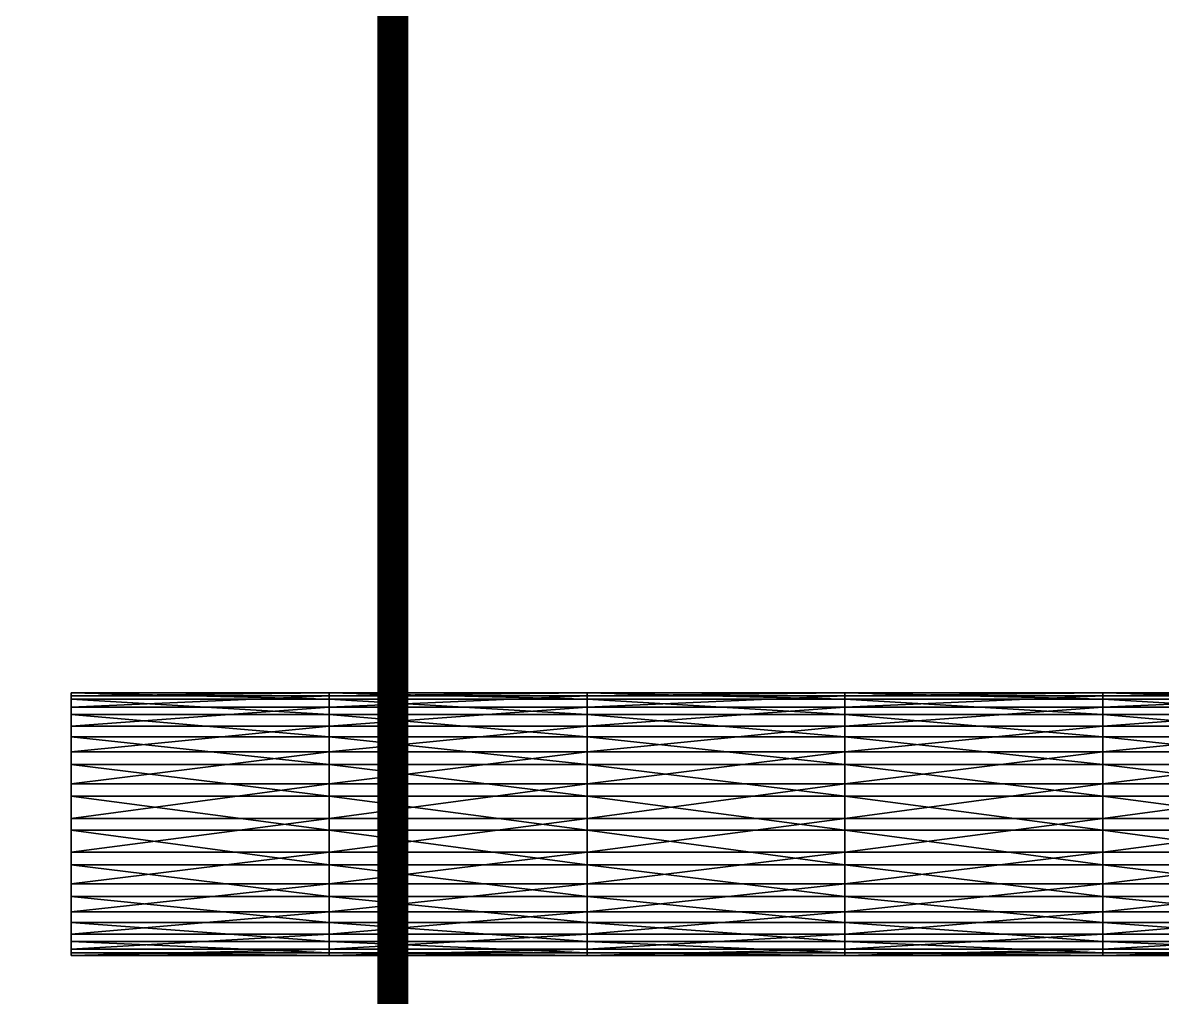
# Model space of a CAD drawing. Extents: x -41.6 to 42.5, y -37.8 to 42.9.
# Drawn here: x 19.23 to 30.28, y 20.46 to 29.91 of the extents above; entities that cross this region are included whole.
import ezdxf

# ---------------------------------------------------------------- set-up
doc = ezdxf.new("R2010")
doc.units = 0
doc.layers.add('VASSCRM', color=2, linetype='CONTINUOUS')
doc.layers.add('VASSREV', color=1, linetype='CONTINUOUS')

msp = doc.modelspace()

# ---------------------------------------------------------------- linework, layer by layer
at = {"layer": 'VASSREV', "color": 0, "extrusion": (0, 0, -1), "const_width": 0.3}
msp.add_lwpolyline([(-25.796, 35.646, -1.00363), (-22.82, 35.635), (-22.82, -35.1, -0.996383), (-25.796, -35.11, 0.737191)], format="xyb", dxfattribs=at)
at = {"layer": 'VASSREV', "color": 0, "extrusion": (0, -0.309017, -0.951057), "const_width": 0.3}
msp.add_lwpolyline([(40.909, -10.841, 1.00363), (40.899, -7.864), (-39.949, -7.864, 0.996383), (-39.96, -10.841, -0.645004)], format="xyb", dxfattribs=at)

# ---------------------------------------------------------------- meshes
at = {"layer": 'VASSCRM', "color": 0}
mesh = msp.add_polyface(dxfattribs=at)
corners = [(22.203, 20.922, 37.423), (22.203, 20.861, 37.087), (19.703, 20.861, 37.087), (19.703, 20.922, 37.423), (22.203, 20.889, 36.757), (19.703, 20.889, 36.757), (22.203, 20.999, 36.45), (19.703, 20.999, 36.45), (22.203, 21.183, 36.181), (19.703, 21.183, 36.181), (22.203, 21.433, 35.964), (19.703, 21.433, 35.964), (22.203, 21.741, 35.816), (19.703, 21.741, 35.816), (22.203, 22.077, 35.755), (19.703, 22.077, 35.755), (22.203, 22.406, 35.783), (19.703, 22.406, 35.783), (22.203, 22.713, 35.893), (19.703, 22.713, 35.893), (22.203, 22.982, 36.077), (19.703, 22.982, 36.077), (19.703, 23.199, 36.327), (22.203, 23.199, 36.327), (19.703, 23.347, 36.635), (22.203, 23.347, 36.635), (19.703, 23.408, 36.971), (22.203, 23.408, 36.971), (19.703, 23.38, 37.3), (22.203, 23.38, 37.3), (19.703, 23.27, 37.607), (22.203, 23.27, 37.607), (19.703, 23.086, 37.877), (22.203, 23.086, 37.877), (19.703, 22.836, 38.093), (22.203, 22.836, 38.093), (19.703, 22.528, 38.241), (22.203, 22.528, 38.241), (19.703, 22.192, 38.302), (22.203, 22.192, 38.302), (19.703, 21.863, 38.274), (22.203, 21.863, 38.274), (19.703, 21.556, 38.164), (22.203, 21.556, 38.164), (19.703, 21.286, 37.981), (22.203, 21.286, 37.981), (19.703, 21.07, 37.731), (22.203, 21.07, 37.731)]
mesh.append_faces([[corners[k] for k in face] for face in [(0, 1, 2), (0, 2, 3), (1, 4, 5), (1, 5, 2), (4, 6, 7), (4, 7, 5), (6, 8, 9), (6, 9, 7), (8, 10, 11), (8, 11, 9), (10, 12, 13), (10, 13, 11), (12, 14, 15), (12, 15, 13), (14, 16, 17), (14, 17, 15), (16, 18, 19), (16, 19, 17), (18, 20, 21), (18, 21, 19), (20, 22, 21), (23, 24, 22), (25, 26, 24), (27, 28, 26), (29, 30, 28), (31, 32, 30), (33, 34, 32), (35, 36, 34), (37, 38, 36), (39, 40, 38), (41, 42, 40), (43, 44, 42), (45, 46, 44), (47, 3, 46), (34, 36, 38), (32, 34, 38), (32, 38, 40), (32, 40, 42), (30, 32, 42), (30, 42, 44), (30, 44, 46), (30, 46, 3), (30, 3, 2), (30, 2, 5), (30, 5, 7), (28, 30, 7), (26, 28, 7), (24, 26, 7), (22, 24, 7), (21, 22, 7), (19, 21, 7), (17, 19, 7), (15, 17, 7), (13, 15, 7), (11, 13, 7), (9, 11, 7)]], dxfattribs={"color": 0})
mesh = msp.add_polyface(dxfattribs=at)
corners = [(24.703, 20.922, 37.423), (24.703, 20.861, 37.087), (22.203, 20.861, 37.087), (22.203, 20.922, 37.423), (24.703, 20.889, 36.757), (22.203, 20.889, 36.757), (24.703, 20.999, 36.45), (22.203, 20.999, 36.45), (24.703, 21.183, 36.181), (22.203, 21.183, 36.181), (24.703, 21.433, 35.964), (22.203, 21.433, 35.964), (24.703, 21.741, 35.816), (22.203, 21.741, 35.816), (24.703, 22.077, 35.755), (22.203, 22.077, 35.755), (24.703, 22.406, 35.783), (22.203, 22.406, 35.783), (24.703, 22.713, 35.893), (22.203, 22.713, 35.893), (24.703, 22.982, 36.077), (22.203, 22.982, 36.077), (24.703, 23.199, 36.327), (22.203, 23.199, 36.327), (24.703, 23.347, 36.635), (22.203, 23.347, 36.635), (24.703, 23.408, 36.971), (22.203, 23.408, 36.971), (24.703, 23.38, 37.3), (22.203, 23.38, 37.3), (24.703, 23.27, 37.607), (22.203, 23.27, 37.607), (24.703, 23.086, 37.877), (22.203, 23.086, 37.877), (24.703, 22.836, 38.093), (22.203, 22.836, 38.093), (24.703, 22.528, 38.241), (22.203, 22.528, 38.241), (24.703, 22.192, 38.302), (22.203, 22.192, 38.302), (22.203, 21.863, 38.274), (24.703, 21.863, 38.274), (22.203, 21.556, 38.164), (24.703, 21.556, 38.164), (22.203, 21.286, 37.981), (24.703, 21.286, 37.981), (22.203, 21.07, 37.731), (24.703, 21.07, 37.731), (19.703, 23.199, 36.327), (19.703, 23.347, 36.635), (19.703, 23.408, 36.971), (19.703, 23.38, 37.3), (19.703, 23.27, 37.607), (19.703, 23.086, 37.877), (19.703, 22.836, 38.093), (19.703, 22.528, 38.241), (19.703, 22.192, 38.302), (19.703, 21.863, 38.274), (19.703, 21.556, 38.164), (19.703, 21.286, 37.981), (19.703, 21.07, 37.731), (19.703, 20.922, 37.423)]
mesh.append_faces([[corners[k] for k in face] for face in [(0, 1, 2), (0, 2, 3), (1, 4, 5), (1, 5, 2), (4, 6, 7), (4, 7, 5), (6, 8, 9), (6, 9, 7), (8, 10, 11), (8, 11, 9), (10, 12, 13), (10, 13, 11), (12, 14, 15), (12, 15, 13), (14, 16, 17), (14, 17, 15), (16, 18, 19), (16, 19, 17), (18, 20, 21), (18, 21, 19), (20, 22, 23), (20, 23, 21), (22, 24, 25), (22, 25, 23), (24, 26, 27), (24, 27, 25), (26, 28, 29), (26, 29, 27), (28, 30, 31), (28, 31, 29), (30, 32, 33), (30, 33, 31), (32, 34, 35), (32, 35, 33), (34, 36, 37), (34, 37, 35), (36, 38, 39), (36, 39, 37), (38, 40, 39), (41, 42, 40), (43, 44, 42), (45, 46, 44), (47, 3, 46), (21, 23, 48), (23, 25, 49), (25, 27, 50), (27, 29, 51), (29, 31, 52), (31, 33, 53), (33, 35, 54), (35, 37, 55), (37, 39, 56), (39, 40, 57), (40, 42, 58), (42, 44, 59), (44, 46, 60), (46, 3, 61)]], dxfattribs={"color": 0})
mesh = msp.add_polyface(dxfattribs=at)
corners = [(29.703, 20.922, 37.423), (27.203, 20.861, 37.087), (27.203, 20.922, 37.423), (29.703, 20.861, 37.087), (27.203, 20.889, 36.757), (29.703, 20.889, 36.757), (27.203, 20.999, 36.45), (29.703, 20.999, 36.45), (27.203, 21.183, 36.181), (24.703, 20.861, 37.087), (24.703, 20.922, 37.423), (24.703, 20.889, 36.757), (24.703, 20.999, 36.45), (24.703, 21.183, 36.181), (27.203, 21.433, 35.964), (24.703, 21.433, 35.964), (27.203, 21.741, 35.816), (24.703, 21.741, 35.816), (27.203, 22.077, 35.755), (24.703, 22.077, 35.755), (27.203, 22.406, 35.783), (24.703, 22.406, 35.783), (27.203, 22.713, 35.893), (24.703, 22.713, 35.893), (27.203, 22.982, 36.077), (24.703, 22.982, 36.077), (27.203, 23.199, 36.327), (24.703, 23.199, 36.327), (27.203, 23.347, 36.635), (24.703, 23.347, 36.635), (27.203, 23.408, 36.971), (24.703, 23.408, 36.971), (27.203, 23.38, 37.3), (24.703, 23.38, 37.3), (27.203, 23.27, 37.607), (24.703, 23.27, 37.607), (27.203, 23.086, 37.877), (24.703, 23.086, 37.877), (27.203, 22.836, 38.093), (24.703, 22.836, 38.093), (27.203, 22.528, 38.241), (24.703, 22.528, 38.241), (27.203, 22.192, 38.302), (24.703, 22.192, 38.302), (27.203, 21.863, 38.274), (24.703, 21.863, 38.274), (27.203, 21.556, 38.164), (24.703, 21.556, 38.164), (27.203, 21.286, 37.981), (24.703, 21.286, 37.981), (27.203, 21.07, 37.731), (24.703, 21.07, 37.731), (22.203, 21.863, 38.274), (22.203, 21.556, 38.164), (22.203, 21.286, 37.981), (22.203, 21.07, 37.731), (22.203, 20.922, 37.423)]
mesh.append_faces([[corners[k] for k in face] for face in [(0, 1, 2), (3, 4, 1), (5, 6, 4), (7, 8, 6), (2, 1, 9), (2, 9, 10), (1, 4, 11), (1, 11, 9), (4, 6, 12), (4, 12, 11), (6, 8, 13), (6, 13, 12), (8, 14, 15), (8, 15, 13), (14, 16, 17), (14, 17, 15), (16, 18, 19), (16, 19, 17), (18, 20, 21), (18, 21, 19), (20, 22, 23), (20, 23, 21), (22, 24, 25), (22, 25, 23), (24, 26, 27), (24, 27, 25), (26, 28, 29), (26, 29, 27), (28, 30, 31), (28, 31, 29), (30, 32, 33), (30, 33, 31), (32, 34, 35), (32, 35, 33), (34, 36, 37), (34, 37, 35), (36, 38, 39), (36, 39, 37), (38, 40, 41), (38, 41, 39), (40, 42, 43), (40, 43, 41), (42, 44, 45), (42, 45, 43), (44, 46, 47), (44, 47, 45), (46, 48, 49), (46, 49, 47), (48, 50, 51), (48, 51, 49), (50, 2, 10), (50, 10, 51), (43, 45, 52), (45, 47, 53), (47, 49, 54), (49, 51, 55), (51, 10, 56)]], dxfattribs={"color": 0})
mesh = msp.add_polyface(dxfattribs=at)
corners = [(32.203, 20.922, 37.423), (29.703, 20.861, 37.087), (29.703, 20.922, 37.423), (32.203, 20.861, 37.087), (29.703, 20.889, 36.757), (32.203, 20.889, 36.757), (29.703, 20.999, 36.45), (32.203, 20.999, 36.45), (29.703, 21.183, 36.181), (32.203, 21.183, 36.181), (29.703, 21.433, 35.964), (32.203, 21.433, 35.964), (29.703, 21.741, 35.816), (32.203, 21.741, 35.816), (29.703, 22.077, 35.755), (32.203, 22.077, 35.755), (29.703, 22.406, 35.783), (32.203, 22.406, 35.783), (29.703, 22.713, 35.893), (32.203, 22.713, 35.893), (29.703, 22.982, 36.077), (32.203, 22.982, 36.077), (29.703, 23.199, 36.327), (32.203, 23.199, 36.327), (29.703, 23.347, 36.635), (32.203, 23.347, 36.635), (29.703, 23.408, 36.971), (27.203, 20.861, 37.087), (27.203, 20.889, 36.757), (27.203, 20.999, 36.45), (27.203, 21.183, 36.181), (27.203, 21.433, 35.964), (27.203, 21.741, 35.816), (27.203, 22.077, 35.755), (27.203, 22.406, 35.783), (27.203, 22.713, 35.893), (27.203, 22.982, 36.077), (27.203, 23.199, 36.327), (27.203, 23.347, 36.635), (27.203, 23.408, 36.971), (29.703, 23.38, 37.3), (27.203, 23.38, 37.3), (29.703, 23.27, 37.607), (27.203, 23.27, 37.607), (29.703, 23.086, 37.877), (27.203, 23.086, 37.877), (29.703, 22.836, 38.093), (27.203, 22.836, 38.093), (29.703, 22.528, 38.241), (27.203, 22.528, 38.241), (29.703, 22.192, 38.302), (27.203, 22.192, 38.302), (29.703, 21.863, 38.274), (27.203, 21.863, 38.274), (29.703, 21.556, 38.164), (27.203, 21.556, 38.164), (29.703, 21.286, 37.981), (27.203, 21.286, 37.981), (29.703, 21.07, 37.731), (27.203, 21.07, 37.731), (27.203, 20.922, 37.423)]
mesh.append_faces([[corners[k] for k in face] for face in [(0, 1, 2), (3, 4, 1), (5, 6, 4), (7, 8, 6), (9, 10, 8), (11, 12, 10), (13, 14, 12), (15, 16, 14), (17, 18, 16), (19, 20, 18), (21, 22, 20), (23, 24, 22), (25, 26, 24), (2, 1, 27), (1, 4, 28), (4, 6, 29), (6, 8, 30), (8, 10, 31), (8, 31, 30), (10, 12, 32), (10, 32, 31), (12, 14, 33), (12, 33, 32), (14, 16, 34), (14, 34, 33), (16, 18, 35), (16, 35, 34), (18, 20, 36), (18, 36, 35), (20, 22, 37), (20, 37, 36), (22, 24, 38), (22, 38, 37), (24, 26, 39), (24, 39, 38), (26, 40, 41), (26, 41, 39), (40, 42, 43), (40, 43, 41), (42, 44, 45), (42, 45, 43), (44, 46, 47), (44, 47, 45), (46, 48, 49), (46, 49, 47), (48, 50, 51), (48, 51, 49), (50, 52, 53), (50, 53, 51), (52, 54, 55), (52, 55, 53), (54, 56, 57), (54, 57, 55), (56, 58, 59), (56, 59, 57), (58, 2, 60), (58, 60, 59)]], dxfattribs={"color": 0})
mesh = msp.add_polyface(dxfattribs=at)
corners = [(34.703, 20.922, 37.423), (32.203, 20.861, 37.087), (32.203, 20.922, 37.423), (34.725, 20.861, 37.087), (32.203, 20.889, 36.757), (34.746, 20.889, 36.759), (32.203, 20.999, 36.45), (34.763, 21, 36.452), (32.203, 21.183, 36.181), (34.776, 21.183, 36.183), (32.203, 21.433, 35.964), (34.776, 22.407, 35.786), (32.203, 22.713, 35.893), (32.203, 22.406, 35.783), (34.763, 22.714, 35.895), (32.203, 22.982, 36.077), (34.746, 22.983, 36.078), (32.203, 23.199, 36.327), (34.725, 23.199, 36.328), (32.203, 23.347, 36.635), (34.703, 23.347, 36.635), (32.203, 23.408, 36.971), (34.68, 23.408, 36.97), (32.203, 23.38, 37.3), (34.66, 23.379, 37.299), (32.203, 23.27, 37.607), (34.643, 23.269, 37.605), (32.203, 23.086, 37.877), (34.629, 23.085, 37.874), (32.203, 22.836, 38.093), (34.621, 22.836, 38.091), (32.203, 22.528, 38.241), (34.618, 22.527, 38.238), (32.203, 22.192, 38.302), (34.621, 22.191, 38.3), (32.203, 21.863, 38.274), (34.629, 21.862, 38.272), (32.203, 21.556, 38.164), (34.643, 21.555, 38.162), (32.203, 21.286, 37.981), (34.66, 21.286, 37.979), (32.203, 21.07, 37.731), (34.68, 21.07, 37.73), (29.703, 20.861, 37.087), (29.703, 20.889, 36.757), (29.703, 20.999, 36.45), (29.703, 21.183, 36.181), (29.703, 21.433, 35.964), (32.203, 21.741, 35.816), (29.703, 21.741, 35.816), (32.203, 22.077, 35.755), (29.703, 22.077, 35.755), (29.703, 22.406, 35.783), (29.703, 22.713, 35.893), (29.703, 22.982, 36.077), (29.703, 23.199, 36.327), (29.703, 23.347, 36.635), (29.703, 23.408, 36.971), (29.703, 23.38, 37.3), (29.703, 23.27, 37.607), (29.703, 23.086, 37.877), (29.703, 22.836, 38.093), (29.703, 22.528, 38.241), (29.703, 22.192, 38.302), (29.703, 21.863, 38.274), (29.703, 21.556, 38.164), (29.703, 21.286, 37.981), (29.703, 21.07, 37.731), (29.703, 20.922, 37.423)]
mesh.append_faces([[corners[k] for k in face] for face in [(0, 1, 2), (3, 4, 1), (5, 6, 4), (7, 8, 6), (9, 10, 8), (11, 12, 13), (14, 15, 12), (16, 17, 15), (18, 19, 17), (20, 21, 19), (22, 23, 21), (24, 25, 23), (26, 27, 25), (28, 29, 27), (30, 31, 29), (32, 33, 31), (34, 35, 33), (36, 37, 35), (38, 39, 37), (40, 41, 39), (42, 2, 41), (2, 1, 43), (1, 4, 44), (4, 6, 45), (6, 8, 46), (8, 10, 47), (10, 48, 49), (48, 50, 51), (50, 13, 52), (13, 12, 53), (12, 15, 54), (15, 17, 55), (17, 19, 56), (19, 21, 57), (21, 23, 58), (21, 58, 57), (23, 25, 59), (23, 59, 58), (25, 27, 60), (25, 60, 59), (27, 29, 61), (27, 61, 60), (29, 31, 62), (29, 62, 61), (31, 33, 63), (31, 63, 62), (33, 35, 64), (33, 64, 63), (35, 37, 65), (35, 65, 64), (37, 39, 66), (37, 66, 65), (39, 41, 67), (39, 67, 66), (41, 2, 68), (41, 68, 67)]], dxfattribs={"color": 0})

doc.saveas('drawing.dxf')
